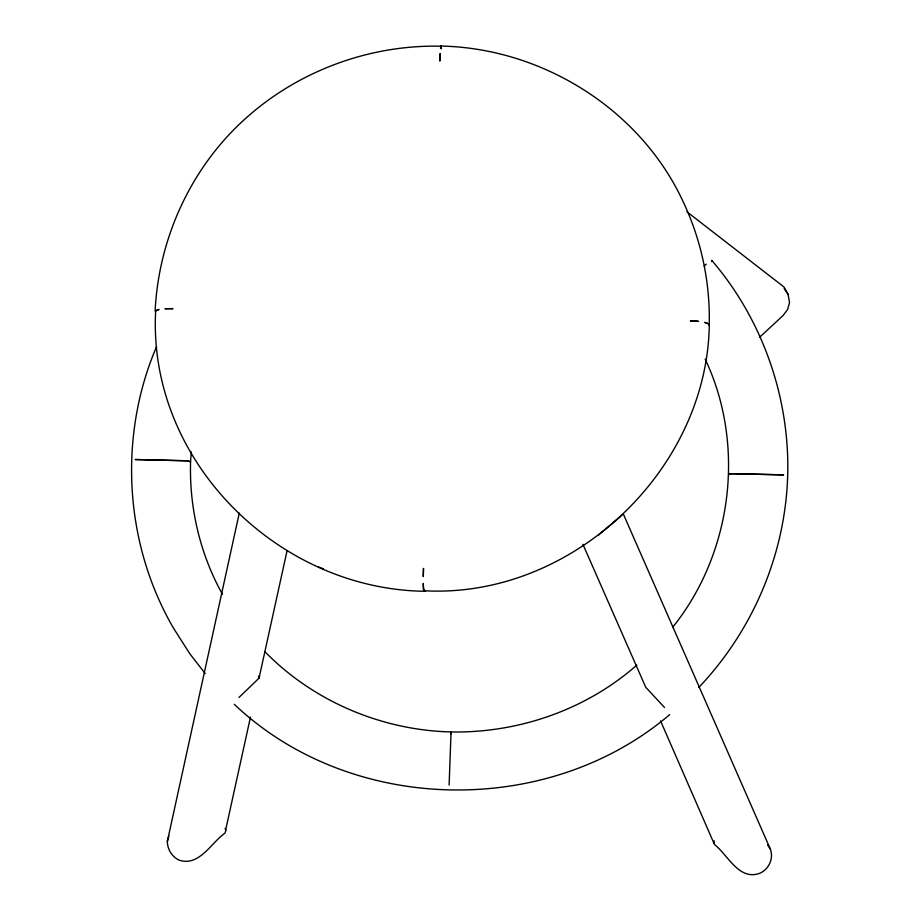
<?xml version="1.0" encoding="UTF-8"?>
<svg xmlns="http://www.w3.org/2000/svg" width="921" height="921" viewBox="0 0 921 921"><rect width="100%" height="100%" fill="white"/><g stroke="black" fill="none" stroke-linecap="round" stroke-linejoin="round"><path stroke-width="1.38" d="M449.114 785.072L451.06 731.965C518.373 733.197 586.182 709.769 636.814 665.089M711.691 261.541L711.737 260.355C769.012 327.047 796.481 417.881 785.383 505.122L785.256 506.066C776.587 573.702 745.791 638 698.832 687.4M191.315 451.969L190.52 461.812L187.262 460.788L135.157 459.521L187.585 460.811L190.578 461.87C189.185 507.77 200.064 554.166 222.468 594.298M450.772 734.014L451.048 731.942C381.755 730.261 313.393 701.365 264.88 651.677M623.321 513.999L770.382 849.197C773.893 858.809 768.69 869.62 759.353 873.453C738.792 880.545 727.924 855.079 714.742 844.741L713.936 843.279L714.259 840.815M440.883 46.211L440.526 48.387L440.986 46.05C539.89 48.122 635.697 106.295 680.043 195.24L680.654 196.576C700.513 236.34 710.402 280.836 709.205 325.274L708.56 323.766L704.749 322.362L709.32 324.273C707.351 470.562 571.745 598.109 425.617 590.822L423.637 590.108L423.257 583.419L423.453 589.394L425.525 591.282C278.349 589.774 148.2 461.329 155.603 312.173L155.707 310.688L159.034 309.444L155.119 311.16C158.539 239.495 189.956 169.694 242.856 120.962C296.044 71.734 368.458 44.553 440.883 46.211L441.171 47.339M225.069 828.486L225.979 830.224L224.897 833.171C211.059 842.842 199.109 867.098 178.904 860.053C171.767 856.542 167.507 849.392 167.323 841.506L239.287 513.101M225.657 829.936L250.489 717.033M239 697.462L259.054 678.121L287.133 550.424M167.323 841.506L168.865 835.98M156.558 346.676C118.049 436.554 124.347 543.77 173.585 628.306L189.807 653.76L205.233 673.562M672.629 627.328C732.23 553.279 745.975 445.257 705.187 359.155M704.197 266.031L706.2 264.177M759.468 337.397L783.092 315.5L787.616 309.456L789.539 302.525L788.054 294.421L784.208 288.469M598.074 535.435L621.94 515.253M669.717 714.604C547.742 818.516 350.855 814.901 234.268 704.3M318.378 566.945L323.432 568.879M686.882 211.749L783.932 286.949L788.399 294.72M664.536 707.524L645.748 687.273L582.924 544.323M767.584 844.879L770.382 849.197M660.576 720.947L713.936 843.279M258.479 676.129L259.054 678.121M440.986 46.05L441.228 48.836M423.464 569.12L423.28 576.604L423.499 568.43L423.464 569.12M439.893 60.406L439.87 61.12L440.18 53.453L439.893 60.406M731.193 473.682L728.569 474.603L731.516 473.67L783.61 474.868L731.193 473.682M172.239 308.627L164.928 308.708L172.964 308.65L172.239 308.627M691.13 320.899L690.405 320.899L698.532 321.337L691.13 320.899"/></g></svg>
